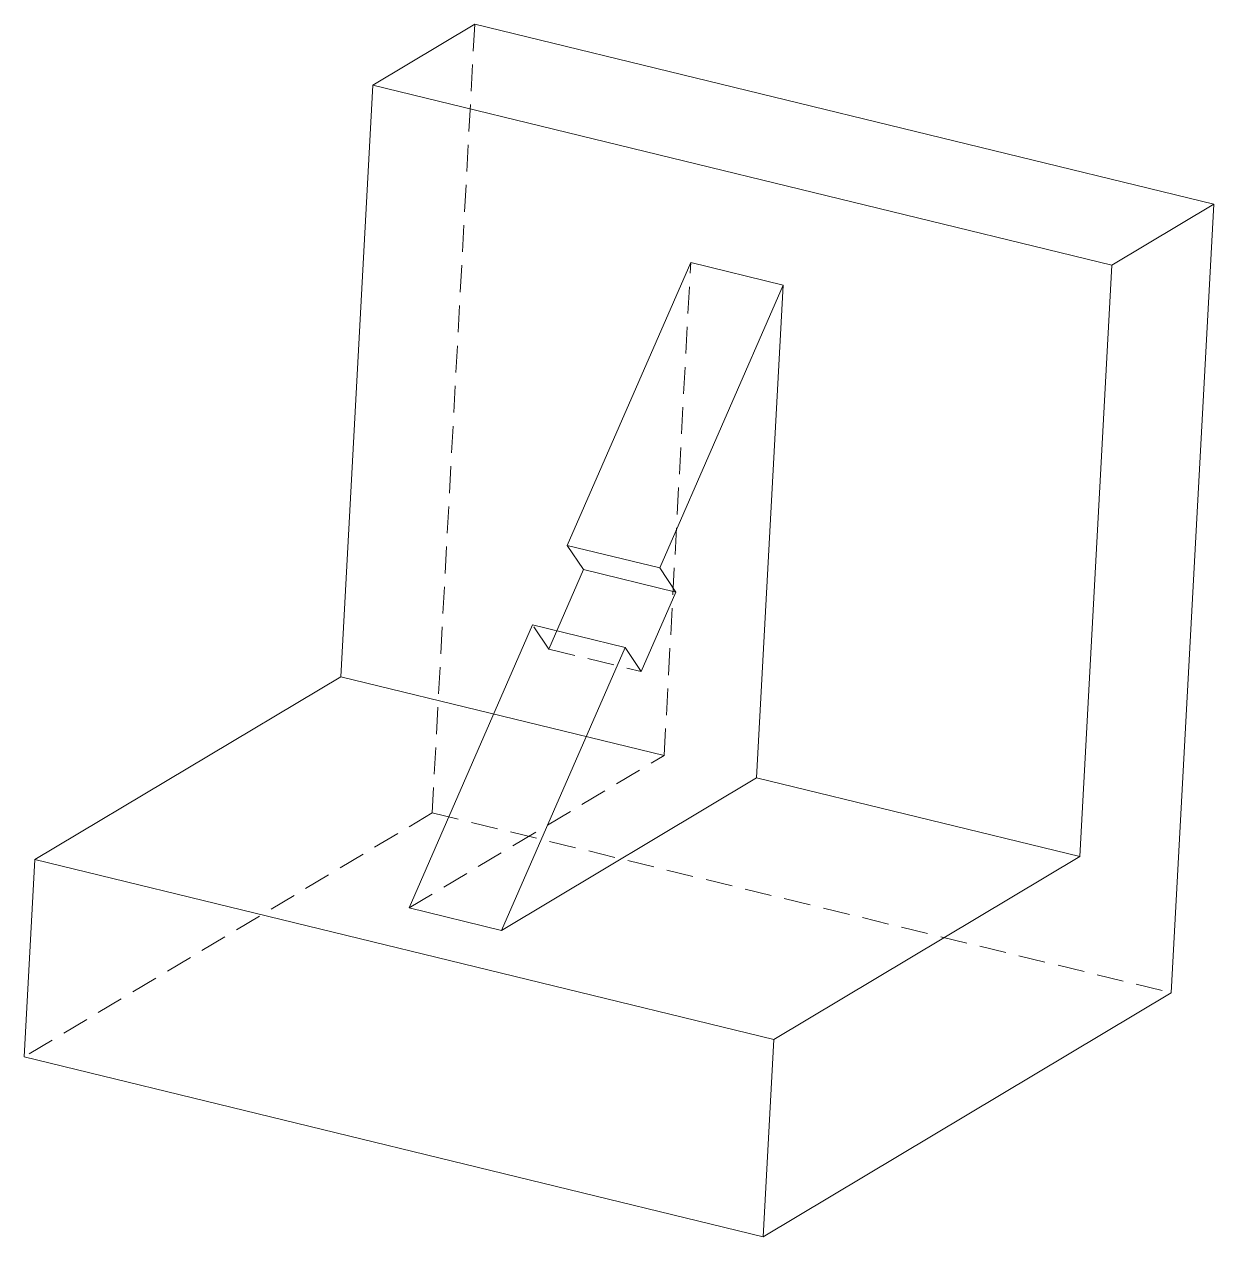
# Model space of a CAD drawing. Header units: millimetres. Extents: x -38.8 to 17.5, y -26.7 to 30.7.
import ezdxf

# ---------------------------------------------------------------- set-up
doc = ezdxf.new("R2010")
doc.units = ezdxf.units.MM
doc.linetypes.add('HIDDEN', pattern=[1.905, 1.27, -0.635])

msp = doc.modelspace()

# ---------------------------------------------------------------- linework, layer by layer
at = {"color": 7, "linetype": 'Continuous', "lineweight": 15}
for p, q in [((-22.301, 27.853), (-17.474, 30.74)), ((-17.474, 30.74), (17.501, 22.22)), ((-23.808, -0.15), (-22.301, 27.853)), ((-22.301, 27.853), (12.674, 19.334)), ((12.674, 19.334), (17.501, 22.22)), ((17.501, 22.22), (15.491, -15.117)), ((-7.25, 19.459), (-13.091, 6.064)), ((-2.879, 18.394), (-7.25, 19.459)), ((11.167, -8.669), (12.674, 19.334)), ((-2.879, 18.394), (-8.719, 4.999)), ((-4.134, -4.942), (-2.879, 18.394)), ((-8.719, 4.999), (-13.091, 6.064)), ((-12.327, 4.924), (-13.091, 6.064)), ((-12.327, 4.924), (-13.968, 1.16)), ((-7.955, 3.859), (-12.327, 4.924)), ((-7.955, 3.859), (-8.719, 4.999)), ((-9.596, 0.095), (-7.955, 3.859)), ((-14.732, 2.3), (-20.573, -11.094)), ((-14.732, 2.3), (-10.36, 1.235)), ((-10.36, 1.235), (-16.201, -12.159)), ((-9.596, 0.095), (-10.36, 1.235)), ((-38.288, -8.811), (-23.808, -0.15)), ((-23.808, -0.15), (-8.506, -3.877)), ((-16.201, -12.159), (-4.134, -4.942)), ((-4.134, -4.942), (11.167, -8.669)), ((-38.79, -18.145), (-38.288, -8.811)), ((-38.288, -8.811), (-3.313, -17.33)), ((-3.313, -17.33), (11.167, -8.669)), ((-16.201, -12.159), (-20.573, -11.094)), ((15.491, -15.117), (-3.815, -26.664)), ((-3.815, -26.664), (-3.313, -17.33)), ((-38.79, -18.145), (-3.815, -26.664))]:
    msp.add_line(p, q, dxfattribs=at)
at = {"color": 7, "linetype": 'HIDDEN', "lineweight": 0}
for p, q in [((-17.474, 30.74), (-19.483, -6.598)), ((-8.506, -3.877), (-7.25, 19.459)), ((-13.968, 1.16), (-14.732, 2.3)), ((-13.968, 1.16), (-9.596, 0.095)), ((-20.573, -11.094), (-8.506, -3.877)), ((-19.483, -6.598), (-38.79, -18.145)), ((-19.483, -6.598), (15.491, -15.117))]:
    msp.add_line(p, q, dxfattribs=at)

doc.saveas('drawing.dxf')
